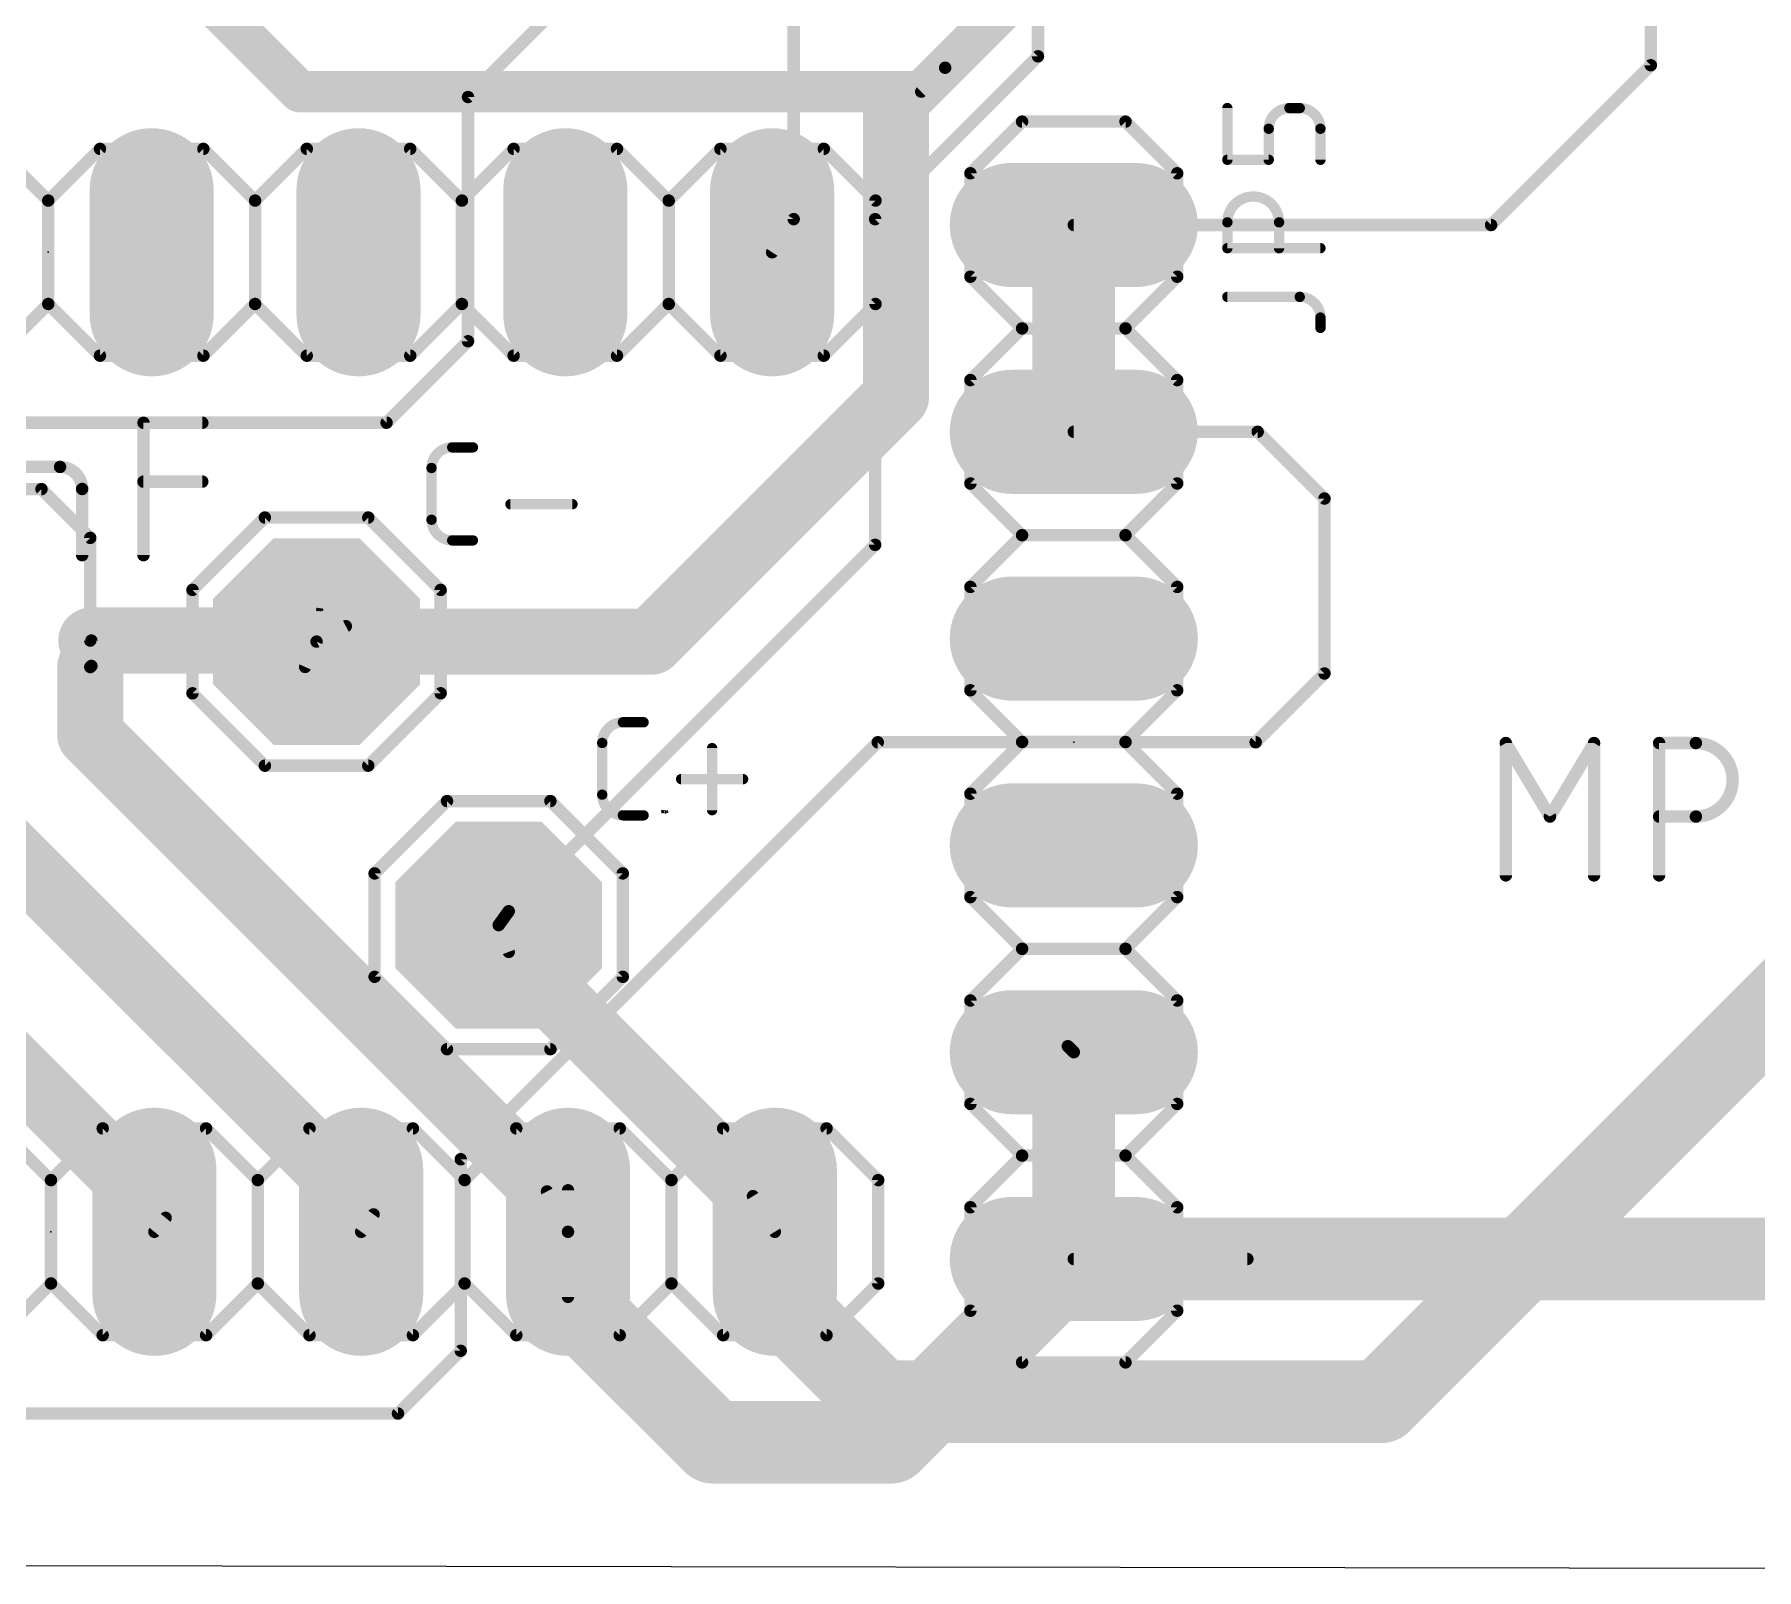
# Model space of a CAD drawing. Extents: x 35 to 96.4, y 45.4 to 90.1.
# Drawn here: x 58.68 to 79.83, y 45.41 to 64.27 of the extents above; entities that cross this region are included whole.
import ezdxf

# ---------------------------------------------------------------- set-up
doc = ezdxf.new("R2010")
doc.units = 0
for name, color, linetype in [('1', 12, 'CONTINUOUS'), ('16', 132, 'CONTINUOUS'), ('17', 110, 'CONTINUOUS'), ('20', 31, 'CONTINUOUS'), ('21', 253, 'CONTINUOUS'), ('23', 53, 'CONTINUOUS'), ('25', 253, 'CONTINUOUS'), ('27', 253, 'CONTINUOUS'), ('51', 253, 'CONTINUOUS')]:
    doc.layers.add(name, color=color, linetype=linetype)

# ---------------------------------------------------------------- blocks, each defined once
blk = doc.blocks.new('OCTAGONP')
at = {"const_width": 0.5}
blk.add_lwpolyline([(-0.25, -0.1036), (-0.25, 0.1036), (-0.1036, 0.25), (0.1036, 0.25), (0.25, 0.1036), (0.25, -0.1036), (0.1036, -0.25), (-0.1036, -0.25), (-0.25, -0.1036), (-0.25, 0.1036)], dxfattribs=at)
blk = doc.blocks.new('RECT')
blk.add_solid([(-0.5, -0.5), (0.5, -0.5), (-0.5, 0.5), (0.5, 0.5)])
blk = doc.blocks.new('LONGP100')
at = {"const_width": 1}
blk.add_lwpolyline([(-0.5, 0), (0.5, 0)], dxfattribs=at)
at = {"const_width": 0.5}
for points in [[(-0.5, 0.25, 1), (-0.5, -0.25)], [(0.5, -0.25, 1), (0.5, 0.25)]]:
    blk.add_lwpolyline(points, format="xyb", dxfattribs=at)

msp = doc.modelspace()

# ---------------------------------------------------------------- linework, layer by layer
at = {"layer": '1'}
for points, const_width in [([(59.5, 66), (61.9337, 63.5663)], 0.508), ([(69.8596, 63.8596), (72, 66)], 0.508), ([(69.2557, 63.2553), (69.86, 63.8596)], 0.508), ([(69.5663, 63.5663), (69.8596, 63.8596)], 0.1524), ([(69.8596, 63.8596), (69.86, 63.8596)], 0.1524), ([(61.9337, 63.5663), (69.5663, 63.5663)], 0.508), ([(69.2557, 63.2553), (69.2557, 59.8167)], 0.8128), ([(71.44, 59.3881), (71.44, 61.9281)], 1.016), ([(66.2503, 56.8114), (69.2557, 59.8167)], 0.8128), ([(73.6986, 59.3881), (71.44, 59.3881)], 0.1524), ([(74.5185, 58.5682), (73.6986, 59.3881)], 0.1524), ([(74.5185, 56.4195), (74.5185, 58.5682)], 0.1524), ([(66.2503, 56.8114), (62.14, 56.8114)], 0.8128), ([(62.5, 57), (62.14, 56.8114)], 0.1524), ([(73.6737, 55.5747), (74.5185, 56.4195)], 0.1524), ([(60.2861, 49.7338), (54.7788, 55.2411)], 0.8128), ([(62.8402, 49.7757), (57.3188, 55.2971)], 0.8128), ([(63.9106, 50.4528), (69.0325, 55.5747)], 0.1524), ([(69.0325, 55.5747), (73.6737, 55.5747)], 0.1524), ([(71.44, 51.7681), (71.44, 49.2281)], 1.016), ([(71.3666, 51.8415), (71.44, 51.7681)], 0.1524), ([(63.9106, 48.1007), (63.9106, 50.4528)], 0.1524), ([(65.2283, 49.5623), (65.2283, 50.0715)], 0.1524), ([(60.2861, 49.7338), (60.1483, 49.5623)], 0.1524), ([(62.8402, 49.7757), (62.6883, 49.5623)], 0.1524), ([(69.1894, 46.9776), (71.44, 49.2281)], 1.016), ([(71.44, 49.2281), (89.2678, 49.2281)], 1.016), ([(65.2283, 49.5623), (65.2283, 48.7631)], 0.1524), ([(65.2283, 48.7631), (67.0139, 46.9776)], 1.016), ([(63.1402, 47.3303), (63.9106, 48.1007)], 0.1524), ([(54.6697, 47.3303), (63.1402, 47.3303)], 0.1524), ([(67.0139, 46.9776), (69.1894, 46.9776)], 1.016)]:
    msp.add_lwpolyline(points, dxfattribs=dict(at, const_width=const_width))
for points, const_width in [([(69.9498, 63.7698, 1), (69.7702, 63.9494)], 0.254), ([(69.7698, 63.9494, 1), (69.9494, 63.7698)], 0.254), ([(69.8596, 63.8977, 1), (69.8596, 63.8215)], 0.0762), ([(69.8866, 63.8327, 1), (69.8327, 63.8866)], 0.0762), ([(69.86, 63.8215, 1), (69.86, 63.8977)], 0.0762), ([(61.9337, 63.6933, 1), (61.9337, 63.4393)], 0.254), ([(61.8439, 63.4765, 1), (62.0235, 63.6561)], 0.254), ([(69.4589, 63.2553, 1), (69.0525, 63.2553)], 0.4064), ([(69.5663, 63.4393, 1), (69.5663, 63.6933)], 0.254), ([(69.1659, 63.3451, 1), (69.3455, 63.1655)], 0.254), ([(69.5393, 63.5932, 1), (69.5932, 63.5393)], 0.0762), ([(71.694, 61.9281, 1), (71.186, 61.9281)], 0.508), ([(69.3993, 59.673, 1), (69.112, 59.9604)], 0.4064), ([(69.0525, 59.8167, 1), (69.4589, 59.8167)], 0.4064), ([(71.186, 59.3881, 1), (71.694, 59.3881)], 0.508), ([(71.44, 59.4262, 1), (71.44, 59.35)], 0.0762), ([(73.7256, 59.4151, 1), (73.6717, 59.3612)], 0.0762), ([(73.6986, 59.35, 1), (73.6986, 59.4262)], 0.0762), ([(74.5566, 58.5682, 1), (74.4804, 58.5682)], 0.0762), ([(74.4916, 58.5413, 1), (74.5455, 58.5952)], 0.0762), ([(62.14, 57.0146, 1), (62.14, 56.6082)], 0.4064), ([(66.1066, 56.955, 1), (66.394, 56.6677)], 0.4064), ([(66.2503, 56.6082, 1), (66.2503, 57.0146)], 0.4064), ([(62.5177, 56.9663, 1), (62.4823, 57.0337)], 0.0762), ([(62.1223, 56.8451, 1), (62.1577, 56.7776)], 0.0762), ([(74.5455, 56.3926, 1), (74.4916, 56.4465)], 0.0762), ([(74.4804, 56.4195, 1), (74.5566, 56.4195)], 0.0762), ([(69.0325, 55.6128, 1), (69.0325, 55.5366)], 0.0762), ([(69.0595, 55.5477, 1), (69.0056, 55.6016)], 0.0762), ([(73.6467, 55.6016, 1), (73.7006, 55.5477)], 0.0762), ([(73.6737, 55.5366, 1), (73.6737, 55.6128)], 0.0762), ([(71.694, 51.7681, 1), (71.186, 51.7681)], 0.508), ([(71.3935, 51.8685, 1), (71.3397, 51.8146)], 0.0762), ([(71.4131, 51.7412, 1), (71.4669, 51.7951)], 0.0762), ([(63.9487, 50.4528, 1), (63.8725, 50.4528)], 0.0762), ([(63.8837, 50.4797, 1), (63.9375, 50.4258)], 0.0762), ([(65.2664, 50.0715, 1), (65.1902, 50.0715)], 0.0762), ([(60.1424, 49.5901, 1), (60.4298, 49.8775)], 0.4064), ([(62.6966, 49.632, 1), (62.9839, 49.9193)], 0.4064), ([(60.3158, 49.7099, 1), (60.2564, 49.7577)], 0.0762), ([(62.8713, 49.7536, 1), (62.8092, 49.7978)], 0.0762), ([(71.44, 49.4821, 1), (71.44, 48.9741)], 0.508), ([(71.6196, 49.0485, 1), (71.2604, 49.4077)], 0.508), ([(60.1186, 49.5862, 1), (60.178, 49.5385)], 0.0762), ([(62.6573, 49.5844, 1), (62.7194, 49.5402)], 0.0762), ([(65.2664, 49.5623, 1), (65.1902, 49.5623)], 0.0762), ([(65.1902, 49.5623, 1), (65.2664, 49.5623)], 0.0762), ([(71.186, 49.2281, 1), (71.694, 49.2281)], 0.508), ([(65.4079, 48.9427, 1), (65.0487, 48.5835)], 0.508), ([(65.1902, 48.7631, 1), (65.2664, 48.7631)], 0.0762), ([(63.8725, 48.1007, 1), (63.9487, 48.1007)], 0.0762), ([(63.9375, 48.0737, 1), (63.8837, 48.1276)], 0.0762), ([(63.1132, 47.3572, 1), (63.1671, 47.3033)], 0.0762), ([(63.1402, 47.2922, 1), (63.1402, 47.3684)], 0.0762), ([(67.0139, 47.2316, 1), (67.0139, 46.7236)], 0.508), ([(66.8343, 46.798, 1), (67.1935, 47.1572)], 0.508), ([(69.0098, 47.1572, 1), (69.3691, 46.798)], 0.508), ([(69.1894, 46.7236, 1), (69.1894, 47.2316)], 0.508)]:
    msp.add_lwpolyline(points, format="xyb", dxfattribs=dict(at, const_width=const_width))
at = {"layer": '16'}
for points, const_width in [([(71, 64), (71, 76)], 0.1524), ([(78.5266, 75.1055), (78.5266, 63.8901)], 0.1524), ([(64, 63.5), (66, 65.5)], 0.1524), ([(68, 65), (68, 62)], 0.1524), ([(69, 62), (71, 64)], 0.1524), ([(78.5266, 63.8901), (76.5646, 61.9281)], 0.1524), ([(64, 63.5), (64, 60.5)], 0.1524), ([(68, 62), (67.735, 61.5931)], 0.1524), ([(69, 58), (69, 62)], 0.1524), ([(76.5646, 61.9281), (71.44, 61.9281)], 0.1524), ([(64, 60.5), (63, 59.5)], 0.1524), ([(87.0062, 59.272), (75.2086, 47.4744)], 1.016), ([(63, 59.5), (52, 59.5)], 0.1524), ([(58.7617, 58.6844), (50.0282, 58.6844)], 0.1524), ([(59.361, 58.0851), (58.7617, 58.6844)], 0.1524), ([(59.361, 56.8239), (59.361, 58.0851)], 0.1524), ([(64.5, 53.5), (69, 58)], 0.1524), ([(62.1274, 56.8239), (59.3746, 56.8239)], 0.8128), ([(62.14, 56.8114), (62.1274, 56.8239)], 0.8128), ([(59.361, 55.6667), (59.361, 56.4986)], 0.8128), ([(59.3746, 56.8239), (59.3746, 56.5122)], 0.1524), ([(62, 56.5), (62.14, 56.8114)], 0.1524), ([(59.361, 56.4986), (59.3746, 56.5122)], 0.1524), ([(64.9698, 50.0579), (59.361, 55.6667)], 0.8128), ([(64.5, 53.5), (64.377, 53.3289)], 0.1524), ([(64.5, 53), (67.5, 50)], 0.8128), ([(64.5, 53), (64.377, 53.3289)], 0.1524), ([(64.9698, 50.0579), (65.2283, 49.5623)], 0.1524), ([(67.7683, 49.5623), (67.7683, 48.7732)], 0.8128), ([(67.5, 50), (67.7683, 49.5623)], 0.1524), ([(69.0672, 47.4744), (67.7683, 48.7732)], 1.016), ([(71.44, 49.2281), (73.5716, 49.2281)], 0.1524), ([(75.2086, 47.4744), (69.0672, 47.4744)], 1.016)]:
    msp.add_lwpolyline(points, dxfattribs=dict(at, const_width=const_width))
for points, const_width in [([(70.9619, 64, 1), (71.0381, 64)], 0.0762), ([(71.0269, 63.9731, 1), (70.9731, 64.0269)], 0.0762), ([(78.4885, 63.8901, 1), (78.5647, 63.8901)], 0.0762), ([(78.5536, 63.8632, 1), (78.4997, 63.9171)], 0.0762), ([(64.0381, 63.5, 1), (63.9619, 63.5)], 0.0762), ([(63.9731, 63.5269, 1), (64.0269, 63.4731)], 0.0762), ([(67.9619, 62, 1), (68.0381, 62)], 0.0762), ([(68.0319, 61.9792, 1), (67.9681, 62.0208)], 0.0762), ([(69.0381, 62, 1), (68.9619, 62)], 0.0762), ([(68.9731, 62.0269, 1), (69.0269, 61.9731)], 0.0762), ([(71.44, 61.9662, 1), (71.44, 61.89)], 0.0762), ([(76.5377, 61.9551, 1), (76.5915, 61.9012)], 0.0762), ([(76.5646, 61.89, 1), (76.5646, 61.9662)], 0.0762), ([(67.7031, 61.6139, 1), (67.767, 61.5723)], 0.0762), ([(63.9619, 60.5, 1), (64.0381, 60.5)], 0.0762), ([(64.0269, 60.4731, 1), (63.9731, 60.5269)], 0.0762), ([(62.9731, 59.5269, 1), (63.0269, 59.4731)], 0.0762), ([(63, 59.4619, 1), (63, 59.5381)], 0.0762), ([(58.7886, 58.7113, 1), (58.7347, 58.6575)], 0.0762), ([(58.7617, 58.6463, 1), (58.7617, 58.7225)], 0.0762), ([(59.3991, 58.0851, 1), (59.3229, 58.0851)], 0.0762), ([(59.334, 58.0582, 1), (59.3879, 58.1121)], 0.0762), ([(68.9619, 58, 1), (69.0381, 58)], 0.0762), ([(69.0269, 57.9731, 1), (68.9731, 58.0269)], 0.0762), ([(59.3746, 57.0271, 1), (59.3746, 56.6207)], 0.4064), ([(62.2711, 56.9676, 1), (61.9837, 56.6803)], 0.4064), ([(61.9963, 56.6677, 1), (62.2837, 56.955)], 0.4064), ([(62.1274, 56.6207, 1), (62.1274, 57.0271)], 0.4064), ([(59.5642, 56.4986, 1), (59.1578, 56.4986)], 0.4064), ([(59.4127, 56.8239, 1), (59.3365, 56.8239)], 0.0762), ([(59.3229, 56.8239, 1), (59.3991, 56.8239)], 0.0762), ([(62.1747, 56.7957, 1), (62.1053, 56.827)], 0.0762), ([(59.334, 56.5255, 1), (59.3879, 56.4716)], 0.0762), ([(59.3365, 56.5122, 1), (59.4127, 56.5122)], 0.0762), ([(59.4016, 56.4853, 1), (59.3477, 56.5392)], 0.0762), ([(61.9653, 56.5156, 1), (62.0347, 56.4844)], 0.0762), ([(59.5047, 55.8104, 1), (59.2173, 55.523)], 0.4064), ([(59.1578, 55.6667, 1), (59.5642, 55.6667)], 0.4064), ([(64.4731, 53.5269, 1), (64.5269, 53.4731)], 0.0762), ([(64.5309, 53.4778, 1), (64.4691, 53.5222)], 0.0762), ([(64.6437, 53.1437, 1), (64.3563, 52.8563)], 0.4064), ([(64.346, 53.3512, 1), (64.4079, 53.3067)], 0.0762), ([(64.4126, 53.3423, 1), (64.3413, 53.3156)], 0.0762), ([(64.4643, 52.9867, 1), (64.5357, 53.0133)], 0.0762), ([(64.8261, 49.9142, 1), (65.1135, 50.2016)], 0.4064), ([(67.3563, 49.8563, 1), (67.6437, 50.1437)], 0.4064), ([(65.0036, 50.0755, 1), (64.936, 50.0403)], 0.0762), ([(67.9715, 49.5623, 1), (67.5651, 49.5623)], 0.4064), ([(67.5325, 50.0199, 1), (67.4675, 49.9801)], 0.0762), ([(65.1946, 49.5447, 1), (65.2621, 49.58)], 0.0762), ([(67.7359, 49.5424, 1), (67.8008, 49.5822)], 0.0762), ([(67.9479, 48.9528, 1), (67.5887, 48.5936)], 0.508), ([(71.44, 49.2662, 1), (71.44, 49.19)], 0.0762), ([(73.5716, 49.19, 1), (73.5716, 49.2662)], 0.0762), ([(67.5651, 48.7732, 1), (67.9715, 48.7732)], 0.4064), ([(69.0672, 47.7284, 1), (69.0672, 47.2204)], 0.508), ([(68.8876, 47.2948, 1), (69.2468, 47.654)], 0.508), ([(75.029, 47.654, 1), (75.3882, 47.2948)], 0.508), ([(75.2086, 47.2204, 1), (75.2086, 47.7284)], 0.508)]:
    msp.add_lwpolyline(points, format="xyb", dxfattribs=dict(at, const_width=const_width))
at = {"layer": '20'}
msp.add_line((49.6496, 45.4757), (91.884, 45.4138), dxfattribs=at)
at = {"layer": '21', "const_width": 0.1524}
for points in [[(70.805, 63.1981), (70.17, 62.5631)], [(72.075, 63.1981), (70.805, 63.1981)], [(72.71, 62.5631), (72.075, 63.1981)], [(58.21, 62.8631), (58.845, 62.2281)], [(58.845, 62.2281), (59.48, 62.8631)], [(59.48, 62.8631), (60.75, 62.8631)], [(60.75, 62.8631), (61.385, 62.2281)], [(61.385, 62.2281), (62.02, 62.8631)], [(62.02, 62.8631), (63.29, 62.8631)], [(63.29, 62.8631), (63.925, 62.2281)], [(64.56, 62.8631), (63.925, 62.2281)], [(64.56, 62.8631), (65.83, 62.8631)], [(65.83, 62.8631), (66.465, 62.2281)], [(67.1, 62.8631), (66.465, 62.2281)], [(67.1, 62.8631), (68.37, 62.8631)], [(68.37, 62.8631), (69.005, 62.2281)], [(70.17, 61.2931), (70.17, 62.5631)], [(72.71, 62.5631), (72.71, 61.2931)], [(58.845, 62.2281), (58.845, 60.9581)], [(61.385, 62.2281), (61.385, 60.9581)], [(63.925, 62.2281), (63.925, 60.9581)], [(66.465, 62.2281), (66.465, 60.9581)], [(69.005, 62.2281), (69.005, 60.9581)], [(70.805, 60.6581), (70.17, 61.2931)], [(72.71, 61.2931), (72.075, 60.6581)], [(58.845, 60.9581), (58.21, 60.3231)], [(59.48, 60.3231), (58.845, 60.9581)], [(61.385, 60.9581), (60.75, 60.3231)], [(62.02, 60.3231), (61.385, 60.9581)], [(63.925, 60.9581), (63.29, 60.3231)], [(63.925, 60.9581), (64.56, 60.3231)], [(66.465, 60.9581), (65.83, 60.3231)], [(66.465, 60.9581), (67.1, 60.3231)], [(69.005, 60.9581), (68.37, 60.3231)], [(70.17, 60.0231), (70.805, 60.6581)], [(72.075, 60.6581), (70.805, 60.6581)], [(72.075, 60.6581), (72.71, 60.0231)], [(60.75, 60.3231), (59.48, 60.3231)], [(63.29, 60.3231), (62.02, 60.3231)], [(65.83, 60.3231), (64.56, 60.3231)], [(68.37, 60.3231), (67.1, 60.3231)], [(70.17, 58.7531), (70.17, 60.0231)], [(72.71, 60.0231), (72.71, 58.7531)], [(70.805, 58.1181), (70.17, 58.7531)], [(72.71, 58.7531), (72.075, 58.1181)], [(60.616, 57.4464), (61.505, 58.3354)], [(61.505, 58.3354), (62.775, 58.3354)], [(62.775, 58.3354), (63.664, 57.4464)], [(70.17, 57.4831), (70.805, 58.1181)], [(72.075, 58.1181), (70.805, 58.1181)], [(72.075, 58.1181), (72.71, 57.4831)], [(70.17, 56.2131), (70.17, 57.4831)], [(72.71, 57.4831), (72.71, 56.2131)], [(60.616, 57.4464), (60.616, 56.1764)], [(63.664, 57.4464), (63.664, 56.1764)], [(70.805, 55.5781), (70.17, 56.2131)], [(72.71, 56.2131), (72.075, 55.5781)], [(61.505, 55.2874), (60.616, 56.1764)], [(62.775, 55.2874), (63.664, 56.1764)], [(70.805, 55.5781), (70.17, 54.9431)], [(72.075, 55.5781), (70.805, 55.5781)], [(72.71, 54.9431), (72.075, 55.5781)], [(62.775, 55.2874), (61.505, 55.2874)], [(70.17, 53.6731), (70.17, 54.9431)], [(72.71, 54.9431), (72.71, 53.6731)], [(62.853, 53.9639), (63.742, 54.8529)], [(63.742, 54.8529), (65.012, 54.8529)], [(65.012, 54.8529), (65.901, 53.9639)], [(62.853, 53.9639), (62.853, 52.6939)], [(65.901, 53.9639), (65.901, 52.6939)], [(70.805, 53.0381), (70.17, 53.6731)], [(72.71, 53.6731), (72.075, 53.0381)], [(70.17, 52.4031), (70.805, 53.0381)], [(72.075, 53.0381), (70.805, 53.0381)], [(72.075, 53.0381), (72.71, 52.4031)], [(63.742, 51.8049), (62.853, 52.6939)], [(65.012, 51.8049), (65.901, 52.6939)], [(70.17, 51.1331), (70.17, 52.4031)], [(72.71, 52.4031), (72.71, 51.1331)], [(65.012, 51.8049), (63.742, 51.8049)], [(70.805, 50.4981), (70.17, 51.1331)], [(72.71, 51.1331), (72.075, 50.4981)], [(58.2433, 50.8323), (58.8783, 50.1973)], [(58.8783, 50.1973), (59.5133, 50.8323)], [(59.5133, 50.8323), (60.7833, 50.8323)], [(60.7833, 50.8323), (61.4183, 50.1973)], [(61.4183, 50.1973), (62.0533, 50.8323)], [(62.0533, 50.8323), (63.3233, 50.8323)], [(63.3233, 50.8323), (63.9583, 50.1973)], [(64.5933, 50.8323), (63.9583, 50.1973)], [(64.5933, 50.8323), (65.8633, 50.8323)], [(65.8633, 50.8323), (66.4983, 50.1973)], [(67.1333, 50.8323), (66.4983, 50.1973)], [(67.1333, 50.8323), (68.4033, 50.8323)], [(68.4033, 50.8323), (69.0383, 50.1973)], [(70.805, 50.4981), (70.17, 49.8631)], [(72.075, 50.4981), (70.805, 50.4981)], [(72.71, 49.8631), (72.075, 50.4981)], [(58.8783, 50.1973), (58.8783, 48.9273)], [(61.4183, 50.1973), (61.4183, 48.9273)], [(63.9583, 50.1973), (63.9583, 48.9273)], [(66.4983, 50.1973), (66.4983, 48.9273)], [(69.0383, 50.1973), (69.0383, 48.9273)], [(70.17, 48.5931), (70.17, 49.8631)], [(72.71, 49.8631), (72.71, 48.5931)], [(58.8783, 48.9273), (58.2433, 48.2923)], [(59.5133, 48.2923), (58.8783, 48.9273)], [(61.4183, 48.9273), (60.7833, 48.2923)], [(62.0533, 48.2923), (61.4183, 48.9273)], [(63.9583, 48.9273), (63.3233, 48.2923)], [(63.9583, 48.9273), (64.5933, 48.2923)], [(66.4983, 48.9273), (65.8633, 48.2923)], [(66.4983, 48.9273), (67.1333, 48.2923)], [(69.0383, 48.9273), (68.4033, 48.2923)], [(70.805, 47.9581), (70.17, 48.5931)], [(72.71, 48.5931), (72.075, 47.9581)], [(60.7833, 48.2923), (59.5133, 48.2923)], [(63.3233, 48.2923), (62.0533, 48.2923)], [(65.8633, 48.2923), (64.5933, 48.2923)], [(68.4033, 48.2923), (67.1333, 48.2923)], [(72.075, 47.9581), (70.805, 47.9581)]]:
    msp.add_lwpolyline(points, dxfattribs=at)
at = {"layer": '21', "const_width": 0.0762}
for points in [[(70.805, 63.2362, 1), (70.805, 63.16)], [(70.8319, 63.1712, 1), (70.7781, 63.2251)], [(72.1019, 63.2251, 1), (72.0481, 63.1712)], [(72.075, 63.16, 1), (72.075, 63.2362)], [(59.48, 62.9012, 1), (59.48, 62.825)], [(59.507, 62.8362, 1), (59.4531, 62.8901)], [(60.777, 62.8901, 1), (60.7231, 62.8362)], [(60.75, 62.825, 1), (60.75, 62.9012)], [(62.02, 62.9012, 1), (62.02, 62.825)], [(62.047, 62.8362, 1), (61.9931, 62.8901)], [(63.317, 62.8901, 1), (63.2631, 62.8362)], [(63.29, 62.825, 1), (63.29, 62.9012)], [(64.56, 62.9012, 1), (64.56, 62.825)], [(64.587, 62.8362, 1), (64.5331, 62.8901)], [(65.857, 62.8901, 1), (65.8031, 62.8362)], [(65.83, 62.825, 1), (65.83, 62.9012)], [(67.1, 62.9012, 1), (67.1, 62.825)], [(67.127, 62.8362, 1), (67.0731, 62.8901)], [(68.397, 62.8901, 1), (68.3431, 62.8362)], [(68.37, 62.825, 1), (68.37, 62.9012)], [(70.2081, 62.5631, 1), (70.1319, 62.5631)], [(70.1431, 62.5901, 1), (70.1969, 62.5362)], [(72.7481, 62.5631, 1), (72.6719, 62.5631)], [(72.6831, 62.5362, 1), (72.7369, 62.5901)], [(58.8831, 62.2281, 1), (58.8069, 62.2281)], [(58.8181, 62.2551, 1), (58.872, 62.2012)], [(58.8181, 62.2012, 1), (58.872, 62.2551)], [(61.4231, 62.2281, 1), (61.3469, 62.2281)], [(61.3581, 62.2551, 1), (61.412, 62.2012)], [(61.3581, 62.2012, 1), (61.412, 62.2551)], [(63.9631, 62.2281, 1), (63.8869, 62.2281)], [(63.8981, 62.2551, 1), (63.952, 62.2012)], [(63.8981, 62.2012, 1), (63.952, 62.2551)], [(66.5031, 62.2281, 1), (66.4269, 62.2281)], [(66.4381, 62.2551, 1), (66.492, 62.2012)], [(66.4381, 62.2012, 1), (66.492, 62.2551)], [(69.0431, 62.2281, 1), (68.9669, 62.2281)], [(68.9781, 62.2012, 1), (69.032, 62.2551)], [(70.1969, 61.3201, 1), (70.1431, 61.2662)], [(72.7369, 61.2662, 1), (72.6831, 61.3201)], [(70.1319, 61.2931, 1), (70.2081, 61.2931)], [(72.6719, 61.2931, 1), (72.7481, 61.2931)], [(58.872, 60.9851, 1), (58.8181, 60.9312)], [(58.8069, 60.9581, 1), (58.8831, 60.9581)], [(58.872, 60.9312, 1), (58.8181, 60.9851)], [(61.412, 60.9851, 1), (61.3581, 60.9312)], [(61.3469, 60.9581, 1), (61.4231, 60.9581)], [(61.412, 60.9312, 1), (61.3581, 60.9851)], [(63.952, 60.9851, 1), (63.8981, 60.9312)], [(63.8869, 60.9581, 1), (63.9631, 60.9581)], [(63.952, 60.9312, 1), (63.8981, 60.9851)], [(66.492, 60.9851, 1), (66.4381, 60.9312)], [(66.4269, 60.9581, 1), (66.5031, 60.9581)], [(66.492, 60.9312, 1), (66.4381, 60.9851)], [(68.9669, 60.9581, 1), (69.0431, 60.9581)], [(69.032, 60.9312, 1), (68.9781, 60.9851)], [(70.805, 60.6962, 1), (70.805, 60.62)], [(70.8319, 60.6312, 1), (70.7781, 60.6851)], [(70.7781, 60.6312, 1), (70.8319, 60.6851)], [(72.1019, 60.6851, 1), (72.0481, 60.6312)], [(72.0481, 60.6851, 1), (72.1019, 60.6312)], [(72.075, 60.62, 1), (72.075, 60.6962)], [(59.48, 60.3612, 1), (59.48, 60.285)], [(59.4531, 60.2962, 1), (59.507, 60.3501)], [(60.7231, 60.3501, 1), (60.777, 60.2962)], [(60.75, 60.285, 1), (60.75, 60.3612)], [(62.02, 60.3612, 1), (62.02, 60.285)], [(61.9931, 60.2962, 1), (62.047, 60.3501)], [(63.2631, 60.3501, 1), (63.317, 60.2962)], [(63.29, 60.285, 1), (63.29, 60.3612)], [(64.56, 60.3612, 1), (64.56, 60.285)], [(64.5331, 60.2962, 1), (64.587, 60.3501)], [(65.8031, 60.3501, 1), (65.857, 60.2962)], [(65.83, 60.285, 1), (65.83, 60.3612)], [(67.1, 60.3612, 1), (67.1, 60.285)], [(67.0731, 60.2962, 1), (67.127, 60.3501)], [(68.3431, 60.3501, 1), (68.397, 60.2962)], [(68.37, 60.285, 1), (68.37, 60.3612)], [(70.2081, 60.0231, 1), (70.1319, 60.0231)], [(70.1431, 60.0501, 1), (70.1969, 59.9962)], [(72.7481, 60.0231, 1), (72.6719, 60.0231)], [(72.6831, 59.9962, 1), (72.7369, 60.0501)], [(70.1969, 58.7801, 1), (70.1431, 58.7262)], [(72.7369, 58.7262, 1), (72.6831, 58.7801)], [(70.1319, 58.7531, 1), (70.2081, 58.7531)], [(72.6719, 58.7531, 1), (72.7481, 58.7531)], [(61.505, 58.3735, 1), (61.505, 58.2973)], [(61.5319, 58.3084, 1), (61.4781, 58.3623)], [(62.8019, 58.3623, 1), (62.7481, 58.3084)], [(62.775, 58.2973, 1), (62.775, 58.3735)], [(70.805, 58.1562, 1), (70.805, 58.08)], [(70.8319, 58.0912, 1), (70.7781, 58.1451)], [(70.7781, 58.0912, 1), (70.8319, 58.1451)], [(72.1019, 58.1451, 1), (72.0481, 58.0912)], [(72.0481, 58.1451, 1), (72.1019, 58.0912)], [(72.075, 58.08, 1), (72.075, 58.1562)], [(70.2081, 57.4831, 1), (70.1319, 57.4831)], [(70.1431, 57.5101, 1), (70.1969, 57.4562)], [(72.7481, 57.4831, 1), (72.6719, 57.4831)], [(72.6831, 57.4562, 1), (72.7369, 57.5101)], [(60.6541, 57.4464, 1), (60.5779, 57.4464)], [(60.5891, 57.4733, 1), (60.6429, 57.4194)], [(63.7021, 57.4464, 1), (63.6259, 57.4464)], [(63.6371, 57.4194, 1), (63.6909, 57.4733)], [(70.1969, 56.2401, 1), (70.1431, 56.1862)], [(72.7369, 56.1862, 1), (72.6831, 56.2401)], [(60.6429, 56.2033, 1), (60.5891, 56.1494)], [(60.5779, 56.1764, 1), (60.6541, 56.1764)], [(63.6259, 56.1764, 1), (63.7021, 56.1764)], [(63.6909, 56.1494, 1), (63.6371, 56.2033)], [(70.1319, 56.2131, 1), (70.2081, 56.2131)], [(72.6719, 56.2131, 1), (72.7481, 56.2131)], [(70.805, 55.6162, 1), (70.805, 55.54)], [(70.8319, 55.5512, 1), (70.7781, 55.6051)], [(70.7781, 55.5512, 1), (70.8319, 55.6051)], [(72.1019, 55.6051, 1), (72.0481, 55.5512)], [(72.0481, 55.6051, 1), (72.1019, 55.5512)], [(72.075, 55.54, 1), (72.075, 55.6162)], [(61.505, 55.3255, 1), (61.505, 55.2493)], [(61.4781, 55.2604, 1), (61.5319, 55.3143)], [(62.7481, 55.3143, 1), (62.8019, 55.2604)], [(62.775, 55.2493, 1), (62.775, 55.3255)], [(70.2081, 54.9431, 1), (70.1319, 54.9431)], [(70.1431, 54.9701, 1), (70.1969, 54.9162)], [(72.7481, 54.9431, 1), (72.6719, 54.9431)], [(72.6831, 54.9162, 1), (72.7369, 54.9701)], [(63.742, 54.891, 1), (63.742, 54.8148)], [(63.7689, 54.826, 1), (63.715, 54.8799)], [(65.0389, 54.8799, 1), (64.985, 54.826)], [(65.012, 54.8148, 1), (65.012, 54.891)], [(62.826, 53.9909, 1), (62.8799, 53.937)], [(62.8911, 53.9639, 1), (62.8149, 53.9639)], [(65.9391, 53.9639, 1), (65.8629, 53.9639)], [(65.874, 53.937, 1), (65.9279, 53.9909)], [(70.1969, 53.7001, 1), (70.1431, 53.6462)], [(72.7369, 53.6462, 1), (72.6831, 53.7001)], [(70.1319, 53.6731, 1), (70.2081, 53.6731)], [(72.6719, 53.6731, 1), (72.7481, 53.6731)], [(70.805, 53.0762, 1), (70.805, 53)], [(70.8319, 53.0112, 1), (70.7781, 53.0651)], [(70.7781, 53.0112, 1), (70.8319, 53.0651)], [(72.1019, 53.0651, 1), (72.0481, 53.0112)], [(72.0481, 53.0651, 1), (72.1019, 53.0112)], [(72.075, 53, 1), (72.075, 53.0762)], [(62.8799, 52.7209, 1), (62.826, 52.667)], [(62.8149, 52.6939, 1), (62.8911, 52.6939)], [(65.8629, 52.6939, 1), (65.9391, 52.6939)], [(65.9279, 52.667, 1), (65.874, 52.7209)], [(70.2081, 52.4031, 1), (70.1319, 52.4031)], [(70.1431, 52.4301, 1), (70.1969, 52.3762)], [(72.7481, 52.4031, 1), (72.6719, 52.4031)], [(72.6831, 52.3762, 1), (72.7369, 52.4301)], [(63.742, 51.843, 1), (63.742, 51.7668)], [(63.715, 51.778, 1), (63.7689, 51.8319)], [(64.985, 51.8319, 1), (65.0389, 51.778)], [(65.012, 51.7668, 1), (65.012, 51.843)], [(70.1969, 51.1601, 1), (70.1431, 51.1062)], [(72.7369, 51.1062, 1), (72.6831, 51.1601)], [(70.1319, 51.1331, 1), (70.2081, 51.1331)], [(72.6719, 51.1331, 1), (72.7481, 51.1331)], [(59.5133, 50.8704, 1), (59.5133, 50.7942)], [(59.5403, 50.8054, 1), (59.4864, 50.8593)], [(60.8103, 50.8593, 1), (60.7564, 50.8054)], [(60.7833, 50.7942, 1), (60.7833, 50.8704)], [(62.0533, 50.8704, 1), (62.0533, 50.7942)], [(62.0803, 50.8054, 1), (62.0264, 50.8593)], [(63.3503, 50.8593, 1), (63.2964, 50.8054)], [(63.3233, 50.7942, 1), (63.3233, 50.8704)], [(64.5933, 50.8704, 1), (64.5933, 50.7942)], [(64.6203, 50.8054, 1), (64.5664, 50.8593)], [(65.8903, 50.8593, 1), (65.8364, 50.8054)], [(65.8633, 50.7942, 1), (65.8633, 50.8704)], [(67.1333, 50.8704, 1), (67.1333, 50.7942)], [(67.1603, 50.8054, 1), (67.1064, 50.8593)], [(68.4303, 50.8593, 1), (68.3764, 50.8054)], [(68.4033, 50.7942, 1), (68.4033, 50.8704)], [(70.805, 50.5362, 1), (70.805, 50.46)], [(70.8319, 50.4712, 1), (70.7781, 50.5251)], [(70.7781, 50.4712, 1), (70.8319, 50.5251)], [(72.1019, 50.5251, 1), (72.0481, 50.4712)], [(72.0481, 50.5251, 1), (72.1019, 50.4712)], [(72.075, 50.46, 1), (72.075, 50.5362)], [(58.9164, 50.1973, 1), (58.8402, 50.1973)], [(58.8514, 50.2243, 1), (58.9053, 50.1704)], [(58.8514, 50.1704, 1), (58.9053, 50.2243)], [(61.4564, 50.1973, 1), (61.3802, 50.1973)], [(61.3914, 50.2243, 1), (61.4453, 50.1704)], [(61.3914, 50.1704, 1), (61.4453, 50.2243)], [(63.9964, 50.1973, 1), (63.9202, 50.1973)], [(63.9314, 50.2243, 1), (63.9853, 50.1704)], [(63.9314, 50.1704, 1), (63.9853, 50.2243)], [(66.5364, 50.1973, 1), (66.4602, 50.1973)], [(66.4714, 50.2243, 1), (66.5253, 50.1704)], [(66.4714, 50.1704, 1), (66.5253, 50.2243)], [(69.0764, 50.1973, 1), (69.0002, 50.1973)], [(69.0114, 50.1704, 1), (69.0653, 50.2243)], [(70.2081, 49.8631, 1), (70.1319, 49.8631)], [(70.1431, 49.8901, 1), (70.1969, 49.8362)], [(72.7481, 49.8631, 1), (72.6719, 49.8631)], [(72.6831, 49.8362, 1), (72.7369, 49.8901)], [(58.9053, 48.9543, 1), (58.8514, 48.9004)], [(58.8402, 48.9273, 1), (58.9164, 48.9273)], [(58.9053, 48.9004, 1), (58.8514, 48.9543)], [(61.4453, 48.9543, 1), (61.3914, 48.9004)], [(61.3802, 48.9273, 1), (61.4564, 48.9273)], [(61.4453, 48.9004, 1), (61.3914, 48.9543)], [(63.9853, 48.9543, 1), (63.9314, 48.9004)], [(63.9202, 48.9273, 1), (63.9964, 48.9273)], [(63.9853, 48.9004, 1), (63.9314, 48.9543)], [(66.5253, 48.9543, 1), (66.4714, 48.9004)], [(66.4602, 48.9273, 1), (66.5364, 48.9273)], [(66.5253, 48.9004, 1), (66.4714, 48.9543)], [(69.0002, 48.9273, 1), (69.0764, 48.9273)], [(69.0653, 48.9004, 1), (69.0114, 48.9543)], [(70.1969, 48.6201, 1), (70.1431, 48.5662)], [(72.7369, 48.5662, 1), (72.6831, 48.6201)], [(70.1319, 48.5931, 1), (70.2081, 48.5931)], [(72.6719, 48.5931, 1), (72.7481, 48.5931)], [(59.5133, 48.3304, 1), (59.5133, 48.2542)], [(59.4864, 48.2654, 1), (59.5403, 48.3193)], [(60.7564, 48.3193, 1), (60.8103, 48.2654)], [(60.7833, 48.2542, 1), (60.7833, 48.3304)], [(62.0533, 48.3304, 1), (62.0533, 48.2542)], [(62.0264, 48.2654, 1), (62.0803, 48.3193)], [(63.2964, 48.3193, 1), (63.3503, 48.2654)], [(63.3233, 48.2542, 1), (63.3233, 48.3304)], [(64.5933, 48.3304, 1), (64.5933, 48.2542)], [(64.5664, 48.2654, 1), (64.6203, 48.3193)], [(65.8364, 48.3193, 1), (65.8903, 48.2654)], [(65.8633, 48.2542, 1), (65.8633, 48.3304)], [(67.1333, 48.3304, 1), (67.1333, 48.2542)], [(67.1064, 48.2654, 1), (67.1603, 48.3193)], [(68.3764, 48.3193, 1), (68.4303, 48.2654)], [(68.4033, 48.2542, 1), (68.4033, 48.3304)], [(70.805, 47.9962, 1), (70.805, 47.92)], [(70.7781, 47.9312, 1), (70.8319, 47.9851)], [(72.0481, 47.9851, 1), (72.1019, 47.9312)], [(72.075, 47.92, 1), (72.075, 47.9962)]]:
    msp.add_lwpolyline(points, format="xyb", dxfattribs=at)
at = {"layer": '23'}
for p in [(58.845, 61.5931), (62.14, 56.8114), (71.44, 55.5781), (64.377, 53.3289), (58.8783, 49.5623)]:
    msp.add_point(p, dxfattribs=at)
at = {"layer": '25'}
for points, const_width in [([(73.3576, 63.3642, 1), (73.2941, 63.3642)], 0.0635), ([(74.0879, 63.3642, 0.4142), (73.8339, 63.1102)], 0.127), ([(74.0879, 63.396, 1), (74.0879, 63.3325)], 0.0635), ([(74.0879, 63.3325, 1), (74.0879, 63.396)], 0.0635), ([(74.2149, 63.396, 1), (74.2149, 63.3325)], 0.0635), ([(74.4689, 63.1102, 0.4142), (74.2149, 63.3642)], 0.127), ([(74.2149, 63.3325, 1), (74.2149, 63.396)], 0.0635), ([(73.8656, 63.1102, 1), (73.8021, 63.1102)], 0.0635), ([(73.8021, 63.1102, 1), (73.8656, 63.1102)], 0.0635), ([(74.5006, 63.1102, 1), (74.4371, 63.1102)], 0.0635), ([(74.4371, 63.1102, 1), (74.5006, 63.1102)], 0.0635), ([(73.2941, 62.7292, 1), (73.3576, 62.7292)], 0.0635), ([(73.3259, 62.761, 1), (73.3259, 62.6975)], 0.0635), ([(73.8021, 62.7292, 1), (73.8656, 62.7292)], 0.0635), ([(73.8339, 62.6975, 1), (73.8339, 62.761)], 0.0635), ([(74.4371, 62.7292, 1), (74.5006, 62.7292)], 0.0635), ([(73.9609, 61.9609, 1), (73.3259, 61.9609)], 0.127), ([(73.3576, 61.9609, 1), (73.2941, 61.9609)], 0.0635), ([(73.2941, 61.9609, 1), (73.3576, 61.9609)], 0.0635), ([(73.9926, 61.9609, 1), (73.9291, 61.9609)], 0.0635), ([(73.9291, 61.9609, 1), (73.9926, 61.9609)], 0.0635), ([(73.2941, 61.6434, 1), (73.3576, 61.6434)], 0.0635), ([(73.3259, 61.6751, 1), (73.3259, 61.6116)], 0.0635), ([(73.9291, 61.6434, 1), (73.9926, 61.6434)], 0.0635), ([(74.4689, 61.6116, 1), (74.4689, 61.6751)], 0.0635), ([(73.3259, 61.0771, 1), (73.3259, 61.0136)], 0.0635), ([(74.2149, 61.0771, 1), (74.2149, 61.0136)], 0.0635), ([(74.4689, 60.7913, 0.4142), (74.2149, 61.0453)], 0.127), ([(74.2149, 61.0136, 1), (74.2149, 61.0771)], 0.0635), ([(74.5006, 60.7913, 1), (74.4371, 60.7913)], 0.0635), ([(74.4371, 60.7913, 1), (74.5006, 60.7913)], 0.0635), ([(74.4371, 60.6643, 1), (74.5006, 60.6643)], 0.0635), ([(60.0526, 59.4986, 1), (59.9764, 59.4986)], 0.0762), ([(60.0145, 59.5367, 1), (60.0145, 59.4605)], 0.0762), ([(60.737, 59.4605, 1), (60.737, 59.5367)], 0.0762), ([(63.8061, 59.1971, 0.4142), (63.5521, 58.9431)], 0.127), ([(63.8061, 59.2289, 1), (63.8061, 59.1654)], 0.0635), ([(63.8061, 59.1654, 1), (63.8061, 59.2289)], 0.0635), ([(64.0601, 59.1654, 1), (64.0601, 59.2289)], 0.0635), ([(59.2612, 58.6858, 0.4142), (58.9902, 58.9568)], 0.1524), ([(58.9902, 58.9949, 1), (58.9902, 58.9187)], 0.0762), ([(58.9902, 58.9187, 1), (58.9902, 58.9949)], 0.0762), ([(60.0145, 58.8142, 1), (60.0145, 58.738)], 0.0762), ([(60.737, 58.738, 1), (60.737, 58.8142)], 0.0762), ([(63.5839, 58.9431, 1), (63.5204, 58.9431)], 0.0635), ([(63.5204, 58.9431, 1), (63.5839, 58.9431)], 0.0635), ([(59.2993, 58.6858, 1), (59.2231, 58.6858)], 0.0762), ([(59.2231, 58.6858, 1), (59.2993, 58.6858)], 0.0762), ([(64.521, 58.5304, 1), (64.521, 58.4669)], 0.0635), ([(65.283, 58.4669, 1), (65.283, 58.5304)], 0.0635), ([(63.5521, 58.3081, 0.4142), (63.8061, 58.0541)], 0.127), ([(63.5839, 58.3081, 1), (63.5204, 58.3081)], 0.0635), ([(63.5204, 58.3081, 1), (63.5839, 58.3081)], 0.0635), ([(63.8061, 58.0859, 1), (63.8061, 58.0224)], 0.0635), ([(63.8061, 58.0224, 1), (63.8061, 58.0859)], 0.0635), ([(64.0601, 58.0224, 1), (64.0601, 58.0859)], 0.0635), ([(59.2231, 57.873, 1), (59.2993, 57.873)], 0.0762), ([(59.9764, 57.873, 1), (60.0526, 57.873)], 0.0762), ([(65.9023, 55.8204, 0.4142), (65.6483, 55.5664)], 0.127), ([(65.9023, 55.8521, 1), (65.9023, 55.7886)], 0.0635), ([(65.9023, 55.7886, 1), (65.9023, 55.8521)], 0.0635), ([(66.1563, 55.7886, 1), (66.1563, 55.8521)], 0.0635), ([(65.68, 55.5664, 1), (65.6165, 55.5664)], 0.0635), ([(76.7838, 55.5655, 1), (76.7076, 55.5655)], 0.0762), ([(76.7784, 55.5851, 1), (76.713, 55.5459)], 0.0762), ([(77.8675, 55.5655, 1), (77.7913, 55.5655)], 0.0762), ([(77.8621, 55.5459, 1), (77.7968, 55.5851)], 0.0762), ([(78.6668, 55.5655, 1), (78.5906, 55.5655)], 0.0762), ([(78.6287, 55.6036, 1), (78.6287, 55.5274)], 0.0762), ([(79.0802, 54.6624, 1), (79.0802, 55.5655)], 0.1524), ([(79.0802, 55.6036, 1), (79.0802, 55.5274)], 0.0762), ([(79.0802, 55.5274, 1), (79.0802, 55.6036)], 0.0762), ([(65.6165, 55.5664, 1), (65.68, 55.5664)], 0.0635), ([(67.0299, 55.5029, 1), (66.9664, 55.5029)], 0.0635), ([(65.68, 54.9314, 1), (65.6165, 54.9314)], 0.0635), ([(65.6483, 54.9314, 0.4142), (65.9023, 54.6774)], 0.127), ([(66.6172, 55.1536, 1), (66.6172, 55.0901)], 0.0635), ([(67.3792, 55.0901, 1), (67.3792, 55.1536)], 0.0635), ([(65.6165, 54.9314, 1), (65.68, 54.9314)], 0.0635), ([(65.9023, 54.7091, 1), (65.9023, 54.6456)], 0.0635), ([(65.9023, 54.6456, 1), (65.9023, 54.7091)], 0.0635), ([(66.1563, 54.6456, 1), (66.1563, 54.7091)], 0.0635), ([(66.9664, 54.7409, 1), (67.0299, 54.7409)], 0.0635), ([(77.2549, 54.682, 1), (77.3203, 54.6428)], 0.0762), ([(77.2549, 54.6428, 1), (77.3203, 54.682)], 0.0762), ([(78.6287, 54.7005, 1), (78.6287, 54.6243)], 0.0762), ([(79.0802, 54.7005, 1), (79.0802, 54.6243)], 0.0762), ([(79.0802, 54.6243, 1), (79.0802, 54.7005)], 0.0762), ([(76.7076, 53.9399, 1), (76.7838, 53.9399)], 0.0762), ([(77.7913, 53.9399, 1), (77.8675, 53.9399)], 0.0762), ([(78.5906, 53.9399, 1), (78.6668, 53.9399)], 0.0762)]:
    msp.add_lwpolyline(points, format="xyb", dxfattribs=dict(at, const_width=const_width))
for points, const_width in [([(73.3259, 62.7292), (73.3259, 63.3642)], 0.127), ([(74.2149, 63.3642), (74.0879, 63.3642)], 0.127), ([(73.8339, 63.1102), (73.8339, 62.7292)], 0.127), ([(74.4689, 62.7292), (74.4689, 63.1102)], 0.127), ([(73.8339, 62.7292), (73.3259, 62.7292)], 0.127), ([(73.3259, 61.6434), (73.3259, 61.9609)], 0.127), ([(73.9609, 61.9609), (73.9609, 61.6434)], 0.127), ([(74.4689, 61.6434), (73.3259, 61.6434)], 0.127), ([(73.3259, 61.0453), (74.2149, 61.0453)], 0.127), ([(74.4689, 60.7913), (74.4689, 60.6643)], 0.127), ([(60.0145, 57.873), (60.0145, 59.4986)], 0.1524), ([(60.0145, 59.4986), (60.737, 59.4986)], 0.1524), ([(63.8061, 59.1971), (64.0601, 59.1971)], 0.127), ([(58.5387, 58.9568), (58.9902, 58.9568)], 0.1524), ([(60.0145, 58.7761), (60.737, 58.7761)], 0.1524), ([(63.5521, 58.3081), (63.5521, 58.9431)], 0.127), ([(59.2612, 58.6858), (59.2612, 57.873)], 0.1524), ([(64.521, 58.4986), (65.283, 58.4986)], 0.127), ([(64.0601, 58.0541), (63.8061, 58.0541)], 0.127), ([(65.9023, 55.8204), (66.1563, 55.8204)], 0.127), ([(65.6483, 54.9314), (65.6483, 55.5664)], 0.127), ([(76.7457, 53.9399), (76.7457, 55.5655)], 0.1524), ([(76.7457, 55.5655), (77.2876, 54.6624)], 0.1524), ([(77.2876, 54.6624), (77.8294, 55.5655)], 0.1524), ([(77.8294, 55.5655), (77.8294, 53.9399)], 0.1524), ([(78.6287, 53.9399), (78.6287, 55.5655)], 0.1524), ([(78.6287, 55.5655), (79.0802, 55.5655)], 0.1524), ([(66.9982, 54.7409), (66.9982, 55.5029)], 0.127), ([(66.6172, 55.1219), (67.3792, 55.1219)], 0.127), ([(66.1563, 54.6774), (65.9023, 54.6774)], 0.127), ([(79.0802, 54.6624), (78.6287, 54.6624)], 0.1524)]:
    msp.add_lwpolyline(points, dxfattribs=dict(at, const_width=const_width))
at = {"layer": '27'}
for p, q in [((62.1513, 57.2029), (62.1435, 57.2072)), ((62.1629, 57.1924), (62.1629, 57.2178)), ((62.1629, 57.2178), (62.1742, 57.2178)), ((62.1629, 57.2065), (62.1713, 57.2065)), ((62.1742, 57.1924), (62.1629, 57.1924)), ((62.1819, 57.2121), (62.189, 57.2178)), ((62.1819, 57.1924), (62.196, 57.1924)), ((62.189, 57.2178), (62.189, 57.1924)), ((62.2104, 57.2178), (62.2048, 57.198)), ((62.2048, 57.198), (62.2189, 57.198)), ((62.2146, 57.2036), (62.2146, 57.1924)), ((66.3882, 54.7205), (66.3805, 54.7247)), ((66.3998, 54.7099), (66.3998, 54.7353)), ((66.3998, 54.7353), (66.4111, 54.7353)), ((66.3998, 54.724), (66.4083, 54.724)), ((66.4111, 54.7099), (66.3998, 54.7099)), ((66.4189, 54.7297), (66.4259, 54.7353)), ((66.4189, 54.7099), (66.433, 54.7099)), ((66.4259, 54.7353), (66.4259, 54.7099)), ((66.4474, 54.7353), (66.4417, 54.7156)), ((66.4417, 54.7156), (66.4558, 54.7156)), ((66.4516, 54.7212), (66.4516, 54.7099))]:
    msp.add_line(p, q, dxfattribs=at)
for centre, radius, start, end in [((62.1485, 57.2043), 0.0119, 224.7928, 269.9945), ((62.1463, 57.2121), 0.0056, 89.9683, 180), ((62.1464, 57.2121), 0.0057, 179.9895, 239.5081), ((62.1463, 57.2072), 0.0106, 53.1301, 89.9662), ((62.1485, 57.198), 0.0056, 270, 0), ((62.1484, 57.198), 0.0057, 0.0029, 59.4946), ((66.3854, 54.7219), 0.0119, 224.7928, 269.9945), ((66.3833, 54.7297), 0.0056, 89.9683, 180), ((66.3834, 54.7297), 0.0057, 179.9895, 239.5081), ((66.3833, 54.7247), 0.0106, 53.1301, 89.9662), ((66.3854, 54.7156), 0.0056, 270, 0), ((66.3853, 54.7156), 0.0057, 0.0029, 59.4946)]:
    msp.add_arc(centre, radius, start, end, dxfattribs=at)
at = {"layer": '51'}
for points, const_width in [([(62.14, 56.0494, 1), (62.14, 57.5734, 1), (62.14, 56.0494)], 0.1524), ([(62.14, 56.4304, 1), (62.14, 57.1924, 1), (62.14, 56.4304)], 0.254), ([(64.377, 52.5669, 1), (64.377, 54.0909, 1), (64.377, 52.5669)], 0.1524), ([(64.377, 52.9479, 1), (64.377, 53.7099, 1), (64.377, 52.9479)], 0.254)]:
    msp.add_lwpolyline(points, format="xyb", dxfattribs=dict(at, const_width=const_width))

# ---------------------------------------------------------------- block references
at = {"layer": '17', "xscale": 1.524, "yscale": 1.524, "rotation": 90}
for p in [(60.115, 61.5931), (60.115, 61.5931), (62.655, 61.5931), (62.655, 61.5931), (65.195, 61.5931), (65.195, 61.5931), (67.735, 61.5931), (67.735, 61.5931), (60.1483, 49.5623), (60.1483, 49.5623), (62.6883, 49.5623), (62.6883, 49.5623), (65.2283, 49.5623), (65.2283, 49.5623), (67.7683, 49.5623), (67.7683, 49.5623)]:
    msp.add_blockref('LONGP100', p, dxfattribs=at)
at = {"layer": '17'}
for name, p, xscale, yscale in [('LONGP100', (71.44, 61.9281), 1.524, 1.524), ('LONGP100', (71.44, 61.9281), 1.524, 1.524), ('LONGP100', (71.44, 59.3881), 1.524, 1.524), ('LONGP100', (71.44, 59.3881), 1.524, 1.524), ('OCTAGONP', (62.14, 56.8114), 2.54, 2.54), ('OCTAGONP', (62.14, 56.8114), 2.54, 2.54), ('LONGP100', (71.44, 56.8481), 1.524, 1.524), ('LONGP100', (71.44, 56.8481), 1.524, 1.524), ('LONGP100', (71.44, 54.3081), 1.524, 1.524), ('LONGP100', (71.44, 54.3081), 1.524, 1.524), ('OCTAGONP', (64.377, 53.3289), 2.54, 2.54), ('OCTAGONP', (64.377, 53.3289), 2.54, 2.54), ('LONGP100', (71.44, 51.7681), 1.524, 1.524), ('LONGP100', (71.44, 51.7681), 1.524, 1.524), ('LONGP100', (71.44, 49.2281), 1.524, 1.524), ('LONGP100', (71.44, 49.2281), 1.524, 1.524)]:
    msp.add_blockref(name, p, dxfattribs=dict(at, xscale=xscale, yscale=yscale))
at = {"layer": '51', "xscale": 0.508, "yscale": 0.508, "rotation": 270}
for p in [(71.44, 61.9281), (71.44, 59.3881), (71.44, 56.8481), (71.44, 54.3081), (71.44, 51.7681), (71.44, 49.2281)]:
    msp.add_blockref('RECT', p, dxfattribs=at)
at = {"layer": '51', "xscale": 0.508, "yscale": 0.508}
for p in [(60.115, 61.5931), (62.655, 61.5931), (65.195, 61.5931), (67.735, 61.5931), (60.1483, 49.5623), (62.6883, 49.5623), (65.2283, 49.5623), (67.7683, 49.5623)]:
    msp.add_blockref('RECT', p, dxfattribs=at)

doc.saveas('drawing.dxf')
